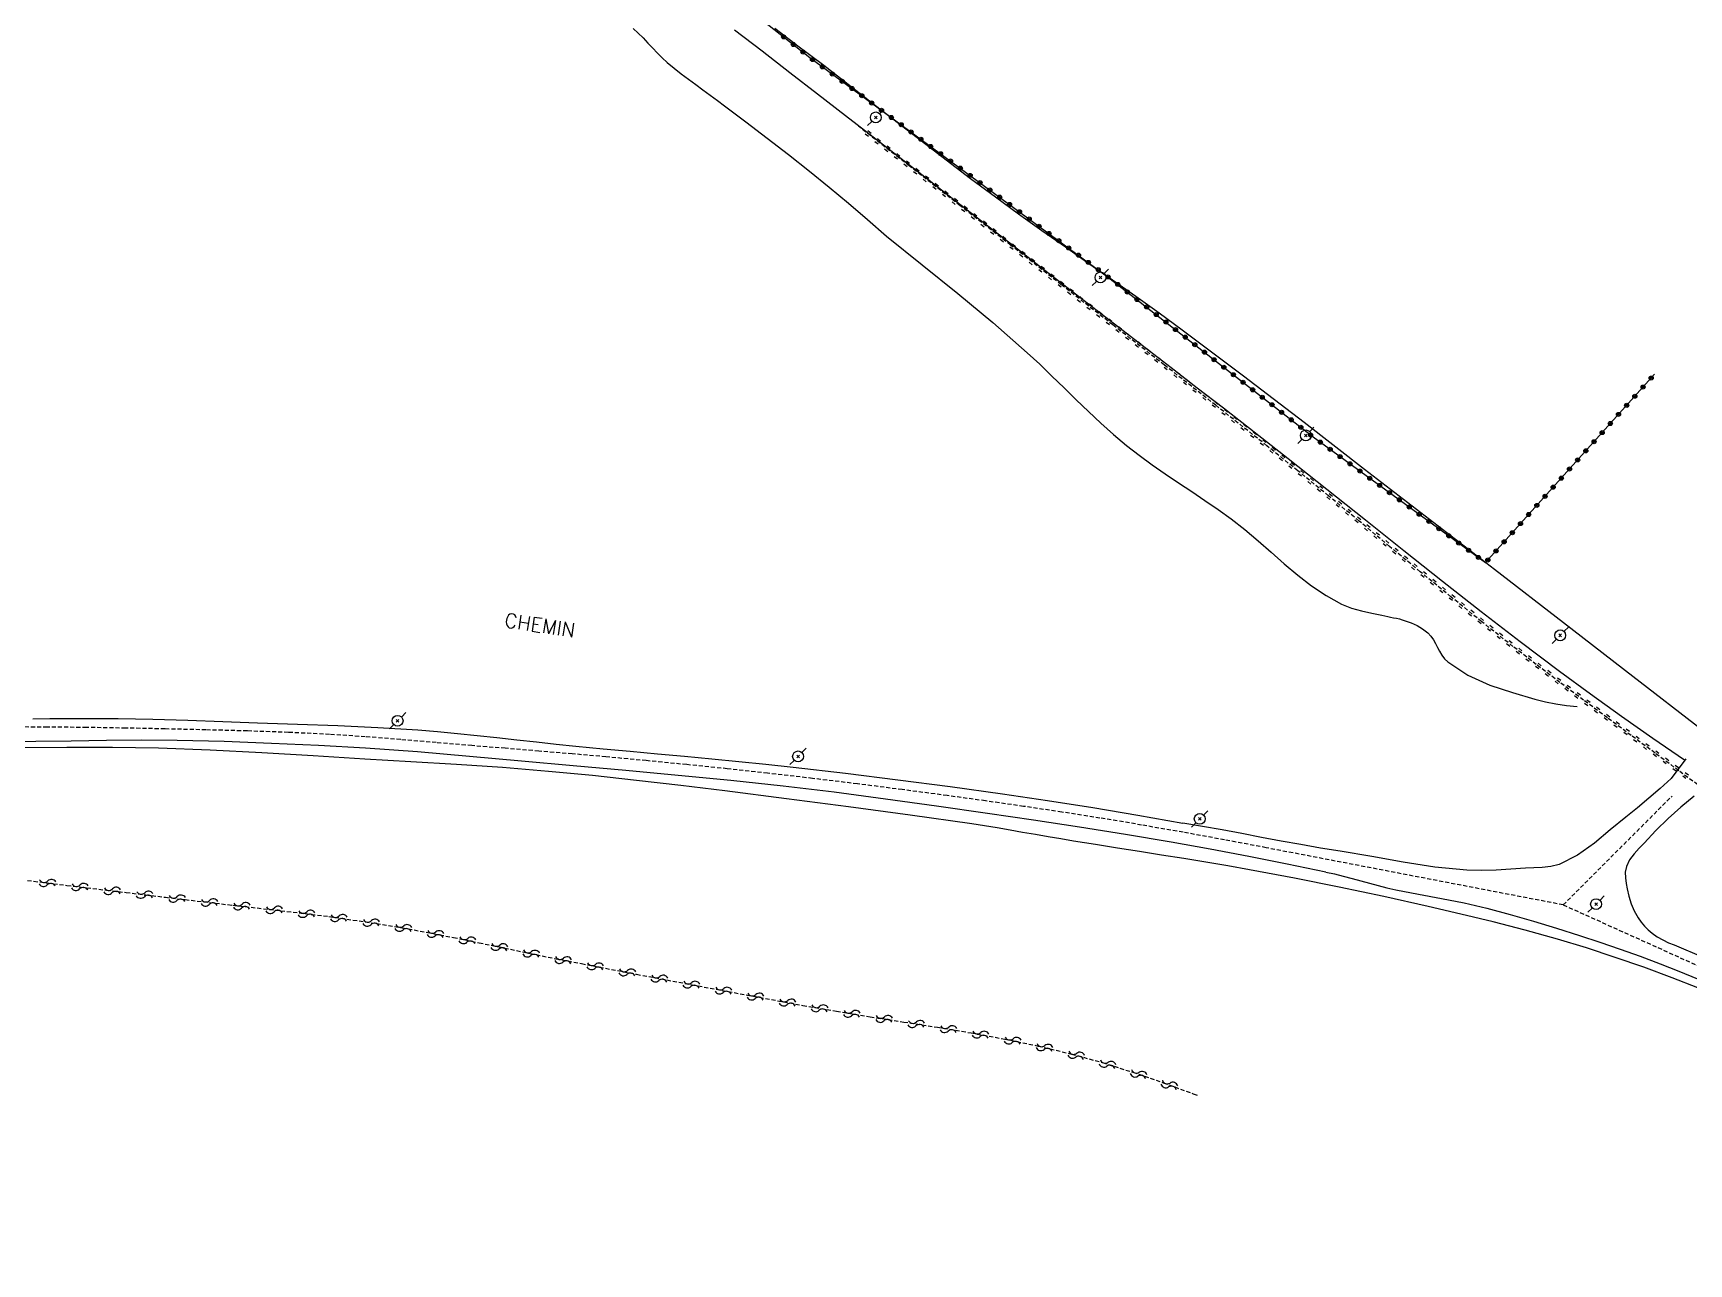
# Model space of a CAD drawing. Header units: millimetres. Extents: x 168000 to 169000, y 126998 to 128000.
# Drawn here: x 168507 to 168710.1, y 127000 to 127151 of the extents above; entities that cross this region are included whole.
import ezdxf

# ---------------------------------------------------------------- set-up
doc = ezdxf.new("R2010")
doc.units = ezdxf.units.MM
doc.linetypes.add('DASHED', pattern=[0.75, 0.5, -0.25])
doc.layers.get('0').update_dxf_attribs({"linetype": 'CONTINUOUS'})
for name, color, linetype in [('W0001', 6, 'DASHED'), ('W0008', 7, 'CONTINUOUS'), ('W0071', 7, 'CONTINUOUS'), ('W0120', 7, 'CONTINUOUS'), ('W0211', 2, 'CONTINUOUS'), ('W0220', 5, 'DASHED'), ('W0323', 7, 'CONTINUOUS'), ('W0473', 7, 'CONTINUOUS'), ('W0500', 5, 'DASHED'), ('W0510', 5, 'CONTINUOUS'), ('W0989', 7, 'CONTINUOUS')]:
    doc.layers.add(name, color=color, linetype=linetype)
doc.styles.get("Standard").update_dxf_attribs({"font": 'romans.shx', "width": 0.85})

# ---------------------------------------------------------------- blocks, each defined once
blk = doc.blocks.new('T473')
for p, q in [((-0.166667, 0.166667), (0.166667, -0.166667)), ((-0.166667, -0.166667), (0.166667, 0.166667)), ((0.500001, 0.500001), (1.000002, 1.000002)), ((-1.000002, -1.000002), (-0.500001, -0.500001))]:
    blk.add_line(p, q)
blk.add_ellipse((0, 0), major_axis=(0.471405, 0.471405), ratio=1, start_param=5.4977871438, end_param=11.780972451)
blk = doc.blocks.new('t323o')
at = {"color": 0, "linetype": 'Continuous'}
for radius in [0.25, 0.15]:
    blk.add_circle((0, 0), radius, dxfattribs=at)
blk = doc.blocks.new('t220o')
at = {"color": 0, "linetype": 'Continuous'}
for p, q in [((-0.25, 0.25), (0.25, 0.25)), ((-0.25, -0.25), (0.25, -0.25))]:
    blk.add_line(p, q, dxfattribs=at)
blk = doc.blocks.new('t500o')
at = {"color": 0, "linetype": 'Continuous'}
for centre, start, end in [((-0.5, 0.625), 216.8699, 323.1301), ((0.5, -0.125), 36.8699, 143.1301), ((0.5, -0.625), 36.8699, 143.1301), ((-0.5, 0.125), 216.8699, 323.1301)]:
    blk.add_arc(centre, 0.625, start, end, dxfattribs=at)

msp = doc.modelspace()

# ---------------------------------------------------------------- linework, layer by layer
at = {"layer": 'W0001'}
for points in [[(168694.71, 127044.05), (168658.26, 127051.06), (168653.17, 127052.03), (168648.08, 127052.96), (168642.98, 127053.85), (168637.87, 127054.71), (168633.2, 127055.44), (168628.52, 127056.14), (168623.84, 127056.81), (168619.15, 127057.46), (168613.65, 127058.19), (168608.14, 127058.9), (168602.63, 127059.57), (168597.12, 127060.21), (168592.17, 127060.76), (168587.21, 127061.26), (168582.25, 127061.75), (168577.29, 127062.21), (168573.18, 127062.58), (168569.07, 127062.92), (168564.96, 127063.26), (168560.85, 127063.59), (168556.49, 127063.96), (168552.13, 127064.33), (168547.77, 127064.68), (168543.4, 127064.97), (168538.35, 127065.21), (168533.3, 127065.39), (168528.25, 127065.52), (168523.2, 127065.64), (168518.4, 127065.74), (168513.59, 127065.82), (168508.78, 127065.86), (168503.97, 127065.89)], [(168694.71, 127044.05), (168708.05, 127057.4)], [(168694.71, 127044.05), (168725.65, 127030.08), (168754.41, 127012.19)]]:
    msp.add_lwpolyline(points, dxfattribs=at)
at = {"layer": 'W0008'}
for points in [[(168507, 127066.89), (168509.09, 127066.91), (168511.19, 127066.92), (168513.28, 127066.93), (168515.38, 127066.93), (168517.48, 127066.91), (168521.75, 127066.83), (168526.03, 127066.71), (168530.3, 127066.56), (168534.57, 127066.4), (168539.49, 127066.22), (168544.4, 127066.04), (168549.32, 127065.82), (168554.23, 127065.51), (168556.66, 127065.31), (168559.09, 127065.09), (168561.51, 127064.85), (168563.93, 127064.58), (168566.36, 127064.32), (168568.78, 127064.05), (168571.2, 127063.78), (168573.62, 127063.54), (168576.95, 127063.21), (168580.28, 127062.9), (168583.61, 127062.59), (168586.94, 127062.28), (168590.27, 127061.97), (168593.6, 127061.64), (168596.92, 127061.3), (168600.25, 127060.94), (168606.68, 127060.2), (168613.1, 127059.41), (168619.52, 127058.57), (168625.93, 127057.68), (168631.47, 127056.85), (168637.01, 127055.98), (168642.53, 127055.05), (168648.05, 127054.08)], [(168665.58, 127048.06), (168660.86, 127049.04), (168656.13, 127049.98), (168651.39, 127050.88), (168646.64, 127051.73), (168641.02, 127052.69), (168635.38, 127053.59), (168629.74, 127054.44), (168624.09, 127055.27), (168617.84, 127056.17), (168611.58, 127057.04), (168605.31, 127057.86), (168599.03, 127058.62), (168592.61, 127059.32), (168586.17, 127059.94), (168579.74, 127060.53), (168573.3, 127061.11), (168566.94, 127061.69), (168560.57, 127062.27), (168554.21, 127062.81), (168547.83, 127063.27), (168542.06, 127063.6), (168536.28, 127063.87), (168530.5, 127064.08), (168524.71, 127064.21), (168520.39, 127064.24), (168516.06, 127064.21), (168511.73, 127064.15), (168507.4, 127064.1), (168500.65, 127064.07)], [(168707.93, 127059.56), (168706.58, 127058.33), (168705.2, 127057.13), (168703.8, 127055.95), (168702.37, 127054.82), (168700.46, 127053.25), (168698.54, 127051.63), (168696.48, 127050.15), (168694.21, 127049.01), (168693.19, 127048.74), (168692.14, 127048.63), (168691.1, 127048.61), (168690.08, 127048.56), (168688.29, 127048.44), (168686.49, 127048.33), (168684.7, 127048.28), (168682.9, 127048.33), (168678.98, 127048.69), (168675.09, 127049.29), (168671.22, 127049.98), (168667.35, 127050.63), (168664.93, 127051.02), (168662.51, 127051.44), (168660.1, 127051.88), (168657.69, 127052.33), (168655.29, 127052.79), (168652.88, 127053.24), (168650.46, 127053.67), (168648.05, 127054.08)], [(168710.76, 127057.39), (168709.15, 127056.04), (168707.59, 127054.64), (168706.08, 127053.17), (168704.65, 127051.64), (168704.03, 127050.99), (168703.4, 127050.33), (168702.84, 127049.59), (168702.45, 127048.75), (168702.32, 127048.06), (168702.33, 127047.36), (168702.42, 127046.68), (168702.55, 127046.02), (168702.77, 127045.1), (168703.06, 127044.19), (168703.42, 127043.31), (168703.88, 127042.47), (168704.25, 127041.94), (168704.67, 127041.45), (168705.13, 127041), (168705.63, 127040.59), (168706.25, 127040.15), (168706.92, 127039.75), (168707.61, 127039.41), (168708.33, 127039.13)], [(168665.58, 127048.06), (168666.66, 127047.84), (168667.74, 127047.58), (168668.81, 127047.3), (168669.87, 127047), (168670.94, 127046.7), (168672.01, 127046.41), (168673.08, 127046.14), (168674.17, 127045.91), (168676.96, 127045.37), (168679.76, 127044.85), (168682.56, 127044.29), (168685.33, 127043.65), (168688.2, 127042.89), (168691.05, 127042.06), (168693.88, 127041.18), (168696.7, 127040.28), (168699.19, 127039.46), (168701.68, 127038.62), (168704.15, 127037.74), (168706.6, 127036.82), (168708.9, 127035.91), (168711.17, 127034.97)], [(168708.33, 127039.13), (168711.95, 127037.58), (168715.55, 127035.97), (168719.13, 127034.3), (168722.68, 127032.59), (168725.33, 127031.27), (168727.96, 127029.92), (168730.57, 127028.53), (168733.15, 127027.08), (168737.01, 127024.83), (168740.83, 127022.51), (168744.61, 127020.11), (168748.33, 127017.63), (168750.97, 127015.75), (168753.57, 127013.81), (168756.12, 127011.83), (168758.66, 127009.81), (168760.41, 127008.38), (168762.14, 127006.92), (168763.86, 127005.45), (168765.57, 127003.96), (168767.28, 127002.47), (168768.98, 127000.99), (168770.13, 127000)]]:
    msp.add_lwpolyline(points, dxfattribs=at)
at = {"layer": 'W0071'}
for points in [[(168593.09, 127151.43), (168596.48, 127148.82), (168599.86, 127146.2), (168603.25, 127143.58), (168606.67, 127140.92), (168610.09, 127138.27), (168613.51, 127135.61), (168616.93, 127132.95), (168620.34, 127130.3), (168623.77, 127127.64), (168627.19, 127124.99), (168630.61, 127122.34), (168633.81, 127119.86), (168637.01, 127117.39), (168640.22, 127114.92), (168643.42, 127112.45), (168646.63, 127109.98), (168649.83, 127107.51), (168653.03, 127105.03), (168656.22, 127102.55), (168660.98, 127098.82), (168665.72, 127095.07), (168670.44, 127091.31), (168675.17, 127087.54), (168679.9, 127083.78), (168684.65, 127080.06), (168689.44, 127076.36), (168694.26, 127072.72), (168698.04, 127069.94), (168701.85, 127067.2), (168705.7, 127064.51), (168709.57, 127061.86)], [(168598.01, 127151.6), (168600.99, 127149.35), (168604.01, 127147.06), (168607.02, 127144.75), (168610.01, 127142.43), (168613.01, 127140.1), (168616.01, 127137.78), (168619.01, 127135.47), (168622.03, 127133.18), (168625.07, 127130.92), (168627.91, 127128.85), (168630.77, 127126.8), (168633.65, 127124.78), (168636.53, 127122.76), (168639.41, 127120.75), (168642.29, 127118.72), (168645.15, 127116.68), (168647.99, 127114.6), (168655.49, 127108.97), (168662.93, 127103.26), (168670.34, 127097.5), (168677.76, 127091.77), (168686.26, 127085.23), (168694.75, 127078.68), (168703.24, 127072.13), (168711.72, 127065.57)]]:
    msp.add_lwpolyline(points, dxfattribs=at)
at = {"layer": 'W0120'}
msp.add_lwpolyline([(168709.73, 127061.99), (168707.93, 127059.56)], dxfattribs=at)
at = {"layer": 'W0211'}
for points in [[(168580.63, 127151.56), (168581.27, 127151.01), (168581.88, 127150.42), (168582.46, 127149.8), (168583.03, 127149.19), (168583.61, 127148.57), (168584.2, 127147.98), (168584.83, 127147.42), (168585.68, 127146.71), (168586.54, 127146.03), (168587.42, 127145.36), (168588.31, 127144.71), (168589.2, 127144.06), (168590.09, 127143.41), (168590.97, 127142.76), (168591.85, 127142.1), (168594.47, 127140.11), (168597.09, 127138.12), (168599.7, 127136.12), (168602.27, 127134.07), (168604.67, 127132.12), (168607.04, 127130.14), (168609.4, 127128.14), (168611.73, 127126.11)], [(168611.73, 127126.11), (168616.09, 127122.6), (168620.45, 127119.07), (168624.76, 127115.49), (168628.97, 127111.79), (168630.5, 127110.38), (168632, 127108.94), (168633.49, 127107.49), (168634.98, 127106.03), (168636.48, 127104.58), (168638, 127103.16), (168639.55, 127101.77), (168641.15, 127100.43), (168642.7, 127099.22), (168644.28, 127098.06), (168645.89, 127096.94), (168647.51, 127095.85), (168649.14, 127094.77), (168650.77, 127093.68), (168652.38, 127092.57), (168653.97, 127091.42), (168655.66, 127090.11), (168657.29, 127088.73), (168658.89, 127087.32), (168660.49, 127085.91), (168662.14, 127084.52), (168663.85, 127083.2), (168665.64, 127081.99), (168667.53, 127080.93), (168668.73, 127080.45), (168669.97, 127080.12), (168671.23, 127079.86), (168672.46, 127079.58), (168672.82, 127079.5), (168673.18, 127079.43), (168673.54, 127079.36), (168673.9, 127079.29), (168674.26, 127079.22), (168674.62, 127079.14), (168674.97, 127079.04), (168675.32, 127078.92), (168676.05, 127078.64), (168676.78, 127078.31), (168677.47, 127077.92), (168678.1, 127077.44), (168678.48, 127077.04), (168678.79, 127076.59), (168679.06, 127076.12), (168679.3, 127075.64), (168679.55, 127075.16), (168679.82, 127074.69), (168680.15, 127074.25), (168680.54, 127073.86), (168683.01, 127072.22), (168685.71, 127071.02), (168688.48, 127070.12), (168691.24, 127069.31), (168692.52, 127068.97), (168693.81, 127068.7), (168695.12, 127068.52), (168696.43, 127068.4)]]:
    msp.add_lwpolyline(points, dxfattribs=at)
at = {"layer": 'W0220'}
msp.add_lwpolyline([(168711.8, 127058.34), (168708.89, 127060.51), (168705.97, 127062.68), (168703.05, 127064.84), (168700.13, 127067), (168697.21, 127069.16), (168694.31, 127071.34), (168691.41, 127073.54), (168688.54, 127075.77), (168684.72, 127078.79), (168680.94, 127081.85), (168677.17, 127084.93), (168673.42, 127088.03), (168669.68, 127091.14), (168665.92, 127094.24), (168662.16, 127097.32), (168658.37, 127100.38), (168652.09, 127105.35), (168645.79, 127110.29), (168639.47, 127115.21), (168633.15, 127120.14), (168626.94, 127125), (168620.72, 127129.86), (168614.5, 127134.72), (168608.28, 127139.58)], dxfattribs=at)
at = {"layer": 'W0323'}
msp.add_lwpolyline([(168573.21, 127171), (168579.3, 127166.2), (168602.29, 127148.03), (168638.79, 127121.17), (168664.04, 127101.46), (168685.18, 127086.05), (168705.92, 127109.17)], dxfattribs=at)
at = {"layer": 'W0500'}
msp.add_lwpolyline([(168506.37, 127047.05), (168508.78, 127046.74), (168511.2, 127046.44), (168513.61, 127046.15), (168516.03, 127045.86), (168518.44, 127045.57), (168520.86, 127045.28), (168523.27, 127044.99), (168525.69, 127044.7), (168531.56, 127044.01), (168537.44, 127043.34), (168543.31, 127042.63), (168549.16, 127041.77), (168552.32, 127041.24), (168555.47, 127040.66), (168558.61, 127040.05), (168561.74, 127039.4), (168564.88, 127038.75), (168568.01, 127038.1), (168571.14, 127037.45), (168574.29, 127036.84), (168581.07, 127035.54), (168587.86, 127034.25), (168594.65, 127032.98), (168601.45, 127031.72), (168605.57, 127031), (168609.7, 127030.32), (168613.84, 127029.68), (168617.97, 127029.03), (168622.1, 127028.34), (168626.23, 127027.59), (168630.33, 127026.73), (168634.41, 127025.75), (168638.2, 127024.7), (168641.94, 127023.51), (168645.65, 127022.22), (168649.34, 127020.88), (168649.98, 127020.64)], dxfattribs=at)
at = {"layer": 'W0510'}
for points in [[(168622.18, 127053.98), (168614.61, 127055.05), (168607.04, 127056.09), (168599.46, 127057.08), (168591.88, 127058.03), (168586.48, 127058.68), (168581.07, 127059.32), (168575.66, 127059.91), (168570.25, 127060.43), (168564.62, 127060.89), (168558.99, 127061.27), (168553.36, 127061.61), (168547.72, 127061.94), (168541.4, 127062.33), (168535.08, 127062.71), (168528.75, 127063.04), (168522.42, 127063.27), (168516.8, 127063.36), (168511.17, 127063.37), (168505.55, 127063.33)], [(168711.2, 127033.88), (168708.06, 127035.11), (168704.58, 127036.39), (168701.08, 127037.61), (168697.55, 127038.77), (168694, 127039.85), (168690.06, 127040.95), (168686.11, 127041.97), (168682.14, 127042.93), (168678.16, 127043.85), (168672.7, 127045.07), (168667.23, 127046.22), (168661.74, 127047.31), (168656.25, 127048.35), (168653.56, 127048.84), (168650.86, 127049.3), (168648.16, 127049.74), (168645.45, 127050.17), (168642.75, 127050.59), (168640.04, 127051.01), (168637.34, 127051.44), (168634.64, 127051.88), (168633.08, 127052.14), (168631.52, 127052.4), (168629.97, 127052.68), (168628.41, 127052.95), (168626.86, 127053.22), (168625.3, 127053.49), (168623.74, 127053.74), (168622.18, 127053.98)]]:
    msp.add_lwpolyline(points, dxfattribs=at)

# ---------------------------------------------------------------- block references
at = {"layer": 'W0220'}
for p, rotation in [((168609.46, 127138.66), 142.0115905799363), ((168610.64, 127137.73), 142.0115905799363), ((168611.83, 127136.81), 142.0115905799363), ((168613.01, 127135.89), 142.0115905799363), ((168614.19, 127134.96), 142.0115905799363), ((168615.37, 127134.04), 141.9944521316254), ((168616.55, 127133.12), 141.9944521316254), ((168617.74, 127132.19), 141.9944521316254), ((168618.92, 127131.27), 141.9944521316254), ((168620.1, 127130.35), 141.9944521316254), ((168621.28, 127129.42), 141.9773083566892), ((168622.46, 127128.5), 141.9773083566892), ((168623.65, 127127.57), 141.9773083566892), ((168624.83, 127126.65), 141.9773083566892), ((168626.01, 127125.73), 141.9773083566892), ((168627.19, 127124.8), 141.9601592555997), ((168628.37, 127123.88), 141.9601592555997), ((168629.55, 127122.95), 141.9601592555997), ((168630.73, 127122.03), 141.9601592555997), ((168631.92, 127121.1), 141.9601592555997), ((168633.1, 127120.18), 141.9601592555997), ((168634.28, 127119.26), 142.0311788468647), ((168635.46, 127118.33), 142.0311788468647), ((168636.64, 127117.41), 142.0311788468647), ((168637.83, 127116.49), 142.0311788468647), ((168639.01, 127115.57), 142.0311788468647), ((168640.19, 127114.64), 142.1002575900275), ((168641.38, 127113.72), 142.1002575900275), ((168642.56, 127112.8), 142.1002575900275), ((168643.74, 127111.88), 142.1002575900275), ((168644.93, 127110.96), 142.1002575900275), ((168646.11, 127110.04), 141.9518108538229), ((168647.29, 127109.11), 141.9518108538229), ((168648.47, 127108.19), 141.9518108538229), ((168649.65, 127107.26), 141.9518108538229), ((168650.84, 127106.34), 141.9518108538229), ((168652.02, 127105.41), 141.9518108538229), ((168653.19, 127104.48), 141.5858511081777), ((168654.37, 127103.55), 141.5858511081777), ((168655.54, 127102.62), 141.5858511081777), ((168656.72, 127101.69), 141.5858511081777), ((168657.89, 127100.75), 141.5858511081777), ((168659.06, 127099.82), 141.1172956550215), ((168660.23, 127098.88), 141.1172956550215), ((168661.4, 127097.93), 141.1172956550215), ((168662.56, 127096.99), 140.6996996204817), ((168663.73, 127096.04), 140.6996996204817), ((168664.89, 127095.09), 140.6996996204817), ((168666.05, 127094.14), 140.4353022093332), ((168667.2, 127093.18), 140.4353022093332), ((168668.36, 127092.23), 140.4353022093332), ((168669.52, 127091.27), 140.4353022093332), ((168670.67, 127090.31), 140.3241144401244), ((168671.82, 127089.36), 140.3241144401244), ((168672.98, 127088.4), 140.3241144401244), ((168674.13, 127087.44), 140.4012559510547), ((168675.29, 127086.49), 140.4012559510547), ((168676.45, 127085.53), 140.4012559510547), ((168677.6, 127084.58), 140.6667082110764), ((168678.76, 127083.63), 140.6667082110764), ((168679.92, 127082.67), 140.6667082110764), ((168681.09, 127081.73), 141.0853208403612), ((168682.25, 127080.78), 141.0853208403612), ((168683.42, 127079.84), 141.0853208403612), ((168684.59, 127078.9), 141.0853208403612), ((168685.76, 127077.97), 141.6570764070211), ((168686.94, 127077.04), 141.6570764070211), ((168688.11, 127076.11), 141.6570764070211), ((168689.3, 127075.18), 142.2452398007126), ((168690.48, 127074.26), 142.2452398007126), ((168691.67, 127073.35), 142.7395984877834), ((168692.86, 127072.44), 142.7395984877834), ((168694.06, 127071.53), 142.7395984877834), ((168695.26, 127070.63), 143.121012277255), ((168696.46, 127069.73), 143.121012277255), ((168697.66, 127068.83), 143.3894725289663), ((168698.86, 127067.94), 143.3894725289663), ((168700.07, 127067.04), 143.3894725289663), ((168701.27, 127066.15), 143.5280794298027), ((168702.48, 127065.26), 143.5280794298027), ((168703.69, 127064.37), 143.5368160963303), ((168704.89, 127063.48), 143.5368160963303), ((168706.1, 127062.58), 143.4325540305836), ((168707.3, 127061.69), 143.4325540305836), ((168708.51, 127060.8), 143.4325540305836), ((168709.71, 127059.9), 143.2152955967046)]:
    msp.add_blockref('t220o', p, dxfattribs=dict(at, rotation=rotation))
at = {"layer": 'W0323'}
for p, rotation in [((168599.1, 127150.55), 321.679886335374), ((168600.28, 127149.62), 321.679886335374), ((168601.46, 127148.69), 321.679886335374), ((168602.64, 127147.77), 323.6525415797873), ((168603.85, 127146.88), 323.6525415797873), ((168605.06, 127145.99), 323.6525415797873), ((168606.27, 127145.1), 323.6525415797873), ((168607.48, 127144.22), 323.6525415797873), ((168608.69, 127143.33), 323.6525415797873), ((168609.89, 127142.44), 323.6525415797873), ((168611.1, 127141.55), 323.6525415797873), ((168612.31, 127140.66), 323.6525415797873), ((168613.52, 127139.77), 323.6525415797873), ((168614.73, 127138.88), 323.6525415797873), ((168615.93, 127137.99), 323.6525415797873), ((168617.14, 127137.1), 323.6525415797873), ((168618.35, 127136.21), 323.6525415797873), ((168619.56, 127135.33), 323.6525415797873), ((168620.77, 127134.44), 323.6525415797873), ((168621.97, 127133.55), 323.6525415797873), ((168623.18, 127132.66), 323.6525415797873), ((168624.39, 127131.77), 323.6525415797873), ((168625.6, 127130.88), 323.6525415797873), ((168626.81, 127129.99), 323.6525415797873), ((168628.02, 127129.1), 323.6525415797873), ((168629.22, 127128.21), 323.6525415797873), ((168630.43, 127127.32), 323.6525415797873), ((168631.64, 127126.43), 323.6525415797873), ((168632.85, 127125.55), 323.6525415797873), ((168634.06, 127124.66), 323.6525415797873), ((168635.26, 127123.77), 323.6525415797873), ((168636.47, 127122.88), 323.6525415797873), ((168637.68, 127121.99), 323.6525415797873), ((168638.89, 127121.1), 322.0211072993787), ((168640.07, 127120.18), 322.0211072993787), ((168641.25, 127119.25), 322.0211072993787), ((168642.43, 127118.33), 322.0211072993787), ((168643.62, 127117.41), 322.0211072993787), ((168644.8, 127116.48), 322.0211072993787), ((168645.98, 127115.56), 322.0211072993787), ((168647.16, 127114.64), 322.0211072993787), ((168648.35, 127113.71), 322.0211072993787), ((168649.53, 127112.79), 322.0211072993787), ((168650.71, 127111.87), 322.0211072993787), ((168651.89, 127110.94), 322.0211072993787), ((168653.08, 127110.02), 322.0211072993787), ((168654.26, 127109.1), 322.0211072993787), ((168655.44, 127108.18), 322.0211072993787), ((168656.62, 127107.25), 322.0211072993787), ((168704.5, 127107.58), 48.09897641186421), ((168705.5, 127108.69), 48.09897641186421), ((168657.8, 127106.33), 322.0211072993787), ((168658.99, 127105.41), 322.0211072993787), ((168702.49, 127105.34), 48.09897641186421), ((168703.49, 127106.46), 48.09897641186421), ((168660.17, 127104.48), 322.0211072993787), ((168661.35, 127103.56), 322.0211072993787), ((168700.49, 127103.11), 48.09897641186421), ((168701.49, 127104.23), 48.09897641186421), ((168662.53, 127102.64), 322.0211072993787), ((168663.72, 127101.71), 322.0211072993787), ((168664.92, 127100.82), 323.8958572757469), ((168698.49, 127100.88), 48.09897641186421), ((168699.49, 127102), 48.09897641186421), ((168666.13, 127099.94), 323.8958572757469), ((168667.34, 127099.05), 323.8958572757469), ((168697.48, 127099.76), 48.09897641186421), ((168668.56, 127098.17), 323.8958572757469), ((168669.77, 127097.28), 323.8958572757469), ((168695.48, 127097.53), 48.09897641186421), ((168696.48, 127098.65), 48.09897641186421), ((168670.98, 127096.4), 323.8958572757469), ((168672.19, 127095.52), 323.8958572757469), ((168673.4, 127094.63), 323.8958572757469), ((168693.48, 127095.3), 48.09897641186421), ((168694.48, 127096.41), 48.09897641186421), ((168674.62, 127093.75), 323.8958572757469), ((168675.83, 127092.86), 323.8958572757469), ((168691.47, 127093.06), 48.09897641186421), ((168692.48, 127094.18), 48.09897641186421), ((168677.04, 127091.98), 323.8958572757469), ((168678.25, 127091.1), 323.8958572757469), ((168689.47, 127090.83), 48.09897641186421), ((168690.47, 127091.95), 48.09897641186421), ((168679.46, 127090.21), 323.8958572757469), ((168680.68, 127089.33), 323.8958572757469), ((168687.47, 127088.6), 48.09897641186421), ((168688.47, 127089.71), 48.09897641186421), ((168681.89, 127088.44), 323.8958572757469), ((168683.1, 127087.56), 323.8958572757469), ((168684.31, 127086.68), 323.8958572757469), ((168686.46, 127087.48), 48.09897641186421), ((168685.46, 127086.37), 48.09897641186421)]:
    msp.add_blockref('t323o', p, dxfattribs=dict(at, rotation=rotation))
at = {"layer": 'W0473'}
for p in [(168610.4, 127140.67), (168637.95, 127121.04), (168663.14, 127101.65), (168694.34, 127077.12), (168551.75, 127066.64), (168600.87, 127062.27), (168650.13, 127054.6), (168698.74, 127044.14)]:
    msp.add_blockref('T473', p, dxfattribs=at)
at = {"layer": 'W0500'}
for p, rotation in [((168508.81, 127046.74), 352.9186810203049), ((168512.78, 127046.25), 353.0720312164202), ((168516.75, 127045.77), 353.2250663499378), ((168520.72, 127045.3), 353.212783546518), ((168524.7, 127044.82), 353.0465108457666), ((168528.67, 127044.35), 353.2869312180371), ((168532.64, 127043.89), 353.5625328691255), ((168536.62, 127043.44), 353.5625328691255), ((168540.59, 127042.96), 353.038830292349), ((168544.55, 127042.45), 351.7164166353973), ((168548.51, 127041.87), 351.7164166353973), ((168552.46, 127041.22), 349.5579555808541), ((168556.39, 127040.48), 348.8929460233728), ((168560.31, 127039.7), 348.4237877388763), ((168564.23, 127038.88), 348.2011323232622), ((168568.14, 127038.07), 348.445095872506), ((168572.06, 127037.27), 348.861196465113), ((168575.99, 127036.51), 349.1737616084687), ((168579.92, 127035.76), 349.1737616084687), ((168583.85, 127035.01), 349.2954166554755), ((168587.78, 127034.27), 349.2954166554755), ((168591.71, 127033.53), 349.4022049765605), ((168595.64, 127032.8), 349.4941265300316), ((168599.58, 127032.07), 349.4941265300316), ((168603.51, 127031.36), 349.998630654526), ((168607.46, 127030.69), 350.7558940014524), ((168611.41, 127030.06), 351.1124629236053), ((168615.36, 127029.44), 351.068235771651), ((168619.31, 127028.81), 350.5672619799414), ((168623.25, 127028.13), 349.610299326191), ((168627.18, 127027.39), 348.2545673114668), ((168631.09, 127026.55), 346.5004482698552), ((168634.98, 127025.6), 344.4118809949662), ((168638.82, 127024.5), 342.379114159719), ((168642.63, 127023.27), 340.8906067124797), ((168646.4, 127021.95), 339.9471423778348)]:
    msp.add_blockref('t500o', p, dxfattribs=dict(at, rotation=rotation))

# ---------------------------------------------------------------- texts
at = {"layer": 'W0989'}
msp.add_text('CHEMIN', height=1.75, rotation=351.4187, dxfattribs=at).set_placement((168564.76, 127078.15))

doc.saveas('drawing.dxf')
